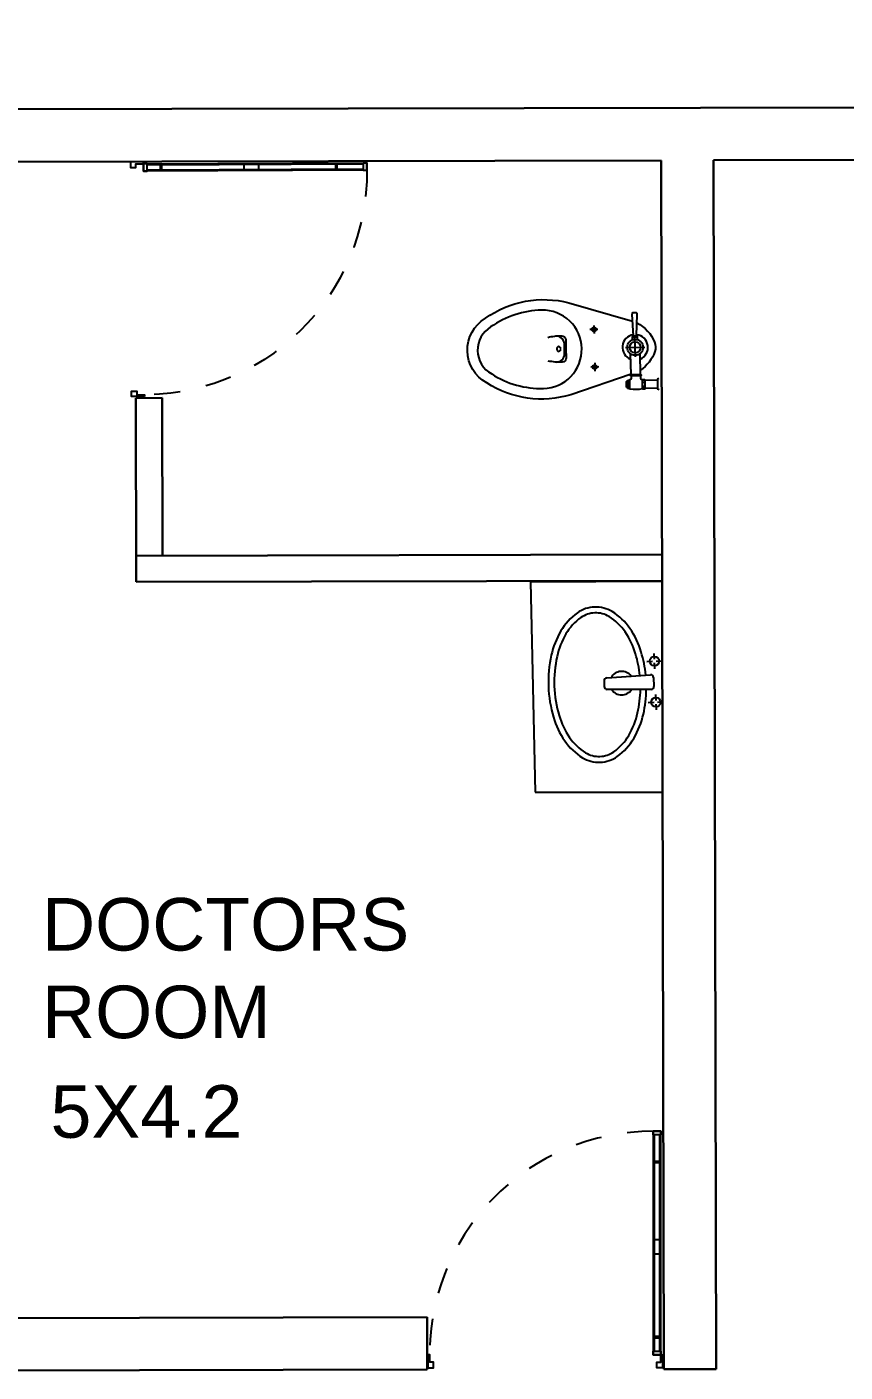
# Model space of a CAD drawing. Header units: metres. Extents: x 141303 to 146299, y 125960 to 127091.
# Drawn here: x 144893.96 to 144897.07, y 126062.85 to 126067.97 of the extents above; entities that cross this region are included whole.
import ezdxf

# ---------------------------------------------------------------- set-up
doc = ezdxf.new("R2010")
doc.units = ezdxf.units.M
doc.header["$MEASUREMENT"] = 0
doc.linetypes.add('C08_MUROS SERVICIOS$0$HIDDE100', pattern=[0.16, 0.1, -0.06])
for name, color, linetype in [('DIMENSION', 50, 'Continuous'), ('door', 12, 'Continuous'), ('FURNITURE', 6, 'Continuous')]:
    doc.layers.add(name, color=color, linetype=linetype)
doc.layers.add('LETTERING', color=50, linetype='Continuous', lineweight=30)
doc.layers.add('NVMI_WALL', color=7, linetype='Continuous', lineweight=30)
doc.layers.get('0').off()
doc.styles.get("Standard").update_dxf_attribs({"font": 'arial.ttf'})
doc.dimstyles.get("Standard").update_dxf_attribs({"dimtxt": 0.18, "dimasz": 0.18, "dimexe": 0.18, "dimexo": 0.0625, "dimgap": 0.09, "dimtad": 0, "dimtih": 1, "dimtoh": 1, "dimdec": 4, "dimzin": 0, "dimdsep": 46, "dimtxsty": 'Standard', "dimcen": 0.09, "dimadec": 0, "dimazin": 0, "dimtfac": 1, "dimtdec": 4, "dimtofl": 0, "dimtmove": 0, "dimatfit": 3, "dimfxl": 1, "dimtolj": 1, "dimtzin": 0, "dimarcsym": 0})

# ---------------------------------------------------------------- blocks, each defined once
blk = doc.blocks.new('C08_MUROS SERVICIOS$0$DOOR 1.20')
at = {"linetype": 'C08_MUROS SERVICIOS$0$HIDDE100'}
blk.add_lwpolyline([(187.5856, 86.3393, -0.424767), (188.7856, 87.5793)], format="xyb", dxfattribs=at)
at = {"linetype": 'ByBlock'}
blk.add_lwpolyline([(188.8256, 86.3793), (188.8256, 87.5793), (188.7856, 87.5793), (188.7856, 86.3793), (188.8256, 86.3793)], dxfattribs=at)
for points in [[(188.8256, 87.5593), (188.7856, 87.5593), (188.7856, 87.5793), (188.8256, 87.5793)], [(188.8206, 87.4097), (188.7906, 87.4097), (188.7906, 87.4193), (188.8206, 87.4193)], [(188.7956, 87.4193), (188.8156, 87.4193), (188.8156, 87.4097), (188.7956, 87.4097)], [(188.7906, 86.9989), (188.8206, 86.9989), (188.8206, 86.9189), (188.7906, 86.9189)], [(188.8206, 86.4693), (188.7906, 86.4693), (188.7906, 86.4789), (188.8206, 86.4789)], [(188.7956, 86.4789), (188.8156, 86.4789), (188.8156, 86.4693), (188.7956, 86.4693)], [(188.8256, 86.3793), (188.7856, 86.3793), (188.7856, 86.3993), (188.8256, 86.3993)]]:
    blk.add_lwpolyline(points, close=True)
blk.add_lwpolyline([(188.8206, 86.3993), (188.8206, 87.5593), (188.7906, 87.5593), (188.7906, 86.3993)], close=True, dxfattribs=at)
for points in [[(187.5756, 86.3793), (187.5756, 86.3093), (187.6056, 86.3093), (187.6056, 86.3393), (187.5856, 86.3393), (187.5856, 86.3793), (187.5756, 86.3793)], [(188.8356, 86.3793), (188.8356, 86.3093), (188.8056, 86.3093), (188.8056, 86.3393), (188.8256, 86.3393), (188.8256, 86.3793), (188.8356, 86.3793)]]:
    blk.add_lwpolyline(points)
blk = doc.blocks.new('LAVAMANOS A-03')
at = {"layer": 'FURNITURE'}
for p, q in [((-0.0923, -0.1092), (-0.1163, -0.1092)), ((-0.0851, -0.102), (-0.0851, -0.078)), ((-0.0539, -0.1092), (-0.0779, -0.1092)), ((0.0518, -0.1092), (0.0758, -0.1092)), ((0.083, -0.102), (0.083, -0.078)), ((0.0902, -0.1092), (0.1142, -0.1092)), ((-0.0851, -0.1404), (-0.0851, -0.1164)), ((-0.0234, -0.3056), (-0.03, -0.127)), ((-0.018, -0.115), (0.018, -0.115)), ((0.03, -0.127), (0.0234, -0.3056)), ((0.083, -0.1404), (0.083, -0.1164)), ((-0.0114, -0.3176), (0.0114, -0.3176))]:
    blk.add_line(p, q, dxfattribs=at)
for centre in [(-0.0851, -0.1092), (0.083, -0.1092)]:
    blk.add_circle(centre, 0.0192, dxfattribs=at)
for centre, radius, start, end in [((-0.036, -0.4983), 0.3477, 104.6225, 122.2055), ((0.0028, -0.6471), 0.5015, 93.6665, 104.6225), ((-0.018, -0.127), 0.012, 90, 180), ((0.018, -0.127), 0.012, 360, 90), ((0.0028, -0.6471), 0.5015, 75.3775, 86.9724), ((0.0416, -0.4983), 0.3477, 57.7945, 75.3775), ((-0.0952, -0.4043), 0.2366, 122.2055, 146.6703), ((-0.036, -0.4983), 0.3237, 104.6225, 122.2055), ((0.0028, -0.6471), 0.4775, 93.7445, 104.6225), ((0, -0.246), 0.048, 124.3259, 240.8236), ((0, -0.246), 0.048, 300.0921, 55.6741), ((0.0028, -0.6471), 0.4775, 75.3775, 86.9266), ((0.0416, -0.4983), 0.3237, 57.7945, 75.3775), ((0.1008, -0.4043), 0.2366, 33.3297, 57.7945), ((-0.185, -0.3453), 0.1292, 146.6703, 180), ((-0.0952, -0.4043), 0.2126, 122.2055, 146.6703), ((0.1008, -0.4043), 0.2126, 33.3297, 57.7945), ((0.1906, -0.3453), 0.1292, 0, 33.3297), ((-0.185, -0.3453), 0.1052, 146.6703, 180), ((-0.0114, -0.3056), 0.012, 180, 270), ((0.0114, -0.3056), 0.012, 270, 0), ((0.1906, -0.3453), 0.1052, 360, 33.3297), ((-0.185, -0.3453), 0.1292, 180, 213.3297), ((-0.185, -0.3453), 0.1052, 180, 213.3297), ((0.1906, -0.3453), 0.1052, 326.6703, 0), ((0.1906, -0.3453), 0.1292, 326.6703, 360), ((-0.0952, -0.2862), 0.2366, 213.3297, 237.7945), ((-0.0952, -0.2862), 0.2126, 213.3297, 237.7945), ((0.1008, -0.2862), 0.2126, 302.2055, 326.6703), ((0.1008, -0.2862), 0.2366, 302.2055, 326.6703), ((-0.036, -0.1923), 0.3477, 237.7945, 255.3775), ((-0.036, -0.1923), 0.3237, 237.7945, 255.3775), ((0.0416, -0.1923), 0.3237, 284.6225, 302.2055), ((0.0416, -0.1923), 0.3477, 284.6225, 302.2055), ((0.0028, -0.0434), 0.5015, 255.3775, 270), ((0.0028, -0.0434), 0.4775, 255.3775, 270), ((0.0028, -0.0434), 0.4775, 270, 284.6225), ((0.0028, -0.0434), 0.5015, 270, 284.6225)]:
    blk.add_arc(centre, radius, start, end, dxfattribs=at)
blk = doc.blocks.new('flux caroni')
for p, q in [((0, -0.1214), (0, -0.05)), ((0.1232, -0.0615), (0.1232, -0.0055)), ((0.1537, -0.0055), (0.1537, -0.0615)), ((-0.0372, -0.076), (-0.0372, -0.0961)), ((0.0357, -0.0857), (-0.0357, -0.0857)), ((0.1013, -0.068), (0.0239, -0.068)), ((0.1307, -0.0615), (0.1307, -0.0525)), ((0.1462, -0.0525), (0.1462, -0.0615)), ((0.1013, -0.1032), (0.024, -0.1032)), ((-0.085, -0.2377), (-0.055, -0.2377)), ((-0.07, -0.2227), (-0.07, -0.2527)), ((0.055, -0.2377), (0.085, -0.2377)), ((0.07, -0.2227), (0.07, -0.2527))]:
    blk.add_line(p, q)
for points in [[(0.118, 0), (0.1207, -0.0055), (0.1562, -0.0055), (0.1588, 0)], [(-0.0397, -0.076), (-0.0422, -0.0794), (-0.0422, -0.0919), (-0.0397, -0.0961)], [(-0.0281, -0.076), (-0.0397, -0.076), (-0.0397, -0.0961), (-0.0279, -0.0961)]]:
    blk.add_lwpolyline(points)
for points in [[(-0.0905, -0.0771, -0.184776), (-0.0173, -0.0131, -0.178359), (0.0173, -0.0131, -0.164856), (0.0852, -0.068)], [(0.1, -0.1032), (0.1712, -0.3289, -0.220845), (0.1204, -0.6412, -0.267949), (0, -0.7107, -0.267949), (-0.1204, -0.6412, -0.220845), (-0.1712, -0.3289), (-0.0971, -0.0941, -0.200507)], [(-0.0422, -0.0794), (-0.1234, -0.0754, 0.428639), (-0.1287, -0.0804), (-0.1287, -0.0853), (-0.1287, -0.0901, 0.42603), (-0.1235, -0.0951), (-0.0422, -0.0919)], [(0.1063, -0.1032), (0.1147, -0.1032, -0.39071), (0.1207, -0.1087, 0.39071), (0.1217, -0.1096), (0.1532, -0.1096, 0.368077), (0.1542, -0.1088, 0.077411), (0.1545, -0.0615)], [(0.1063, -0.068), (0.1147, -0.068, 0.331964), (0.1217, -0.0615)], [(0.1217, -0.1096), (0.1217, -0.1111, 0.414214), (0.1227, -0.1121), (0.1522, -0.1121, 0.414214), (0.1532, -0.1111), (0.1532, -0.1096)], [(0.1522, -0.1121), (0.1522, -0.1161, -0.414214), (0.1512, -0.1171), (0.1237, -0.1171, -0.414214), (0.1227, -0.1161), (0.1227, -0.1121)], [(0.1485, -0.1171), (0.1485, -0.1199, -0.414214), (0.1475, -0.1209), (0.1374, -0.1209), (0.1274, -0.1209, -0.414214), (0.1264, -0.1199), (0.1264, -0.1171)], [(-0.0442, -0.4107, -0.060428), (-0.049, -0.3582, -0.405477), (-0.034, -0.3437), (0, -0.3437), (0.034, -0.3437, -0.405477), (0.049, -0.3582, -0.060428), (0.0442, -0.4107)], [(0.0484, -0.3815, 0.43678), (0.0185, -0.3492), (0, -0.3492), (-0.0185, -0.3492, 0.43678), (-0.0484, -0.3815)], [(0.004, -0.3612), (0.004, -0.3638, 0.310791), (0.0056, -0.3661, -0.034503), (0.0071, -0.3668, -0.106031), (0.0094, -0.3688, -0.162613), (0.01, -0.3707, -0.162613), (0.0094, -0.3726, -0.106031), (0.0071, -0.3746, -0.069899), (0.004, -0.3757, -0.056135), (0, -0.3762, -0.056135), (-0.004, -0.3757, -0.069899), (-0.0071, -0.3746, -0.106031), (-0.0094, -0.3726, -0.162613), (-0.01, -0.3707, -0.162613), (-0.0094, -0.3688, -0.106031), (-0.0071, -0.3668, -0.034503), (-0.0056, -0.3661, 0.310791), (-0.004, -0.3638), (-0.004, -0.3612)]]:
    blk.add_lwpolyline(points, format="xyb")
for points in [[(0.1038, -0.1057), (0.1037, -0.1057, -0.414214), (0.1013, -0.1033), (0.1013, -0.068, -0.414214), (0.1038, -0.0655), (0.1039, -0.0655, -0.414214), (0.1063, -0.0679), (0.1063, -0.1032, -0.414214)], [(0, -0.6727, 0.267949), (0.0875, -0.6222, 0.149412), (0.146, -0.4307, 0.414214), (0, -0.2847, 0.414214), (-0.146, -0.4307, 0.149412), (-0.0875, -0.6222, 0.267949)]]:
    blk.add_lwpolyline(points, format="xyb", close=True)
blk.add_lwpolyline([(0.1552, -0.0615), (0.1217, -0.0615), (0.1207, -0.0605), (0.1207, -0.0535), (0.1217, -0.0525), (0.1552, -0.0525), (0.1562, -0.0535), (0.1562, -0.0605)], close=True)
for centre, radius in [((0, -0.0857), 0.0297), ((0, -0.0857), 0.0204), ((-0.07, -0.2377), 0.008), ((0.07, -0.2377), 0.008)]:
    blk.add_circle(centre, radius)
for start, end in [(21.9459, 172.1193), (187.7161, 338.3331)]:
    blk.add_arc((0, -0.0857), 0.0474, start, end)
blk = doc.blocks.new('*D93')
at = {"layer": 'Defpoints', "color": 0, "transparency": 16777216}
for p in [(144891.1699, 126068.884), (144891.1725, 126067.6531), (144905.5725, 126067.6842)]:
    blk.add_point(p, dxfattribs=at)
at = {"layer": 'DIMENSION', "color": 0, "lineweight": -2, "transparency": 16777216}
for p, q in [((144905.5724, 126067.7467), (144905.5694, 126069.0952)), ((144891.1724, 126067.7156), (144891.1695, 126069.064)), ((144891.3499, 126068.8844), (144897.8451, 126068.8985)), ((144905.3898, 126068.9148), (144898.8946, 126068.9007))]:
    blk.add_line(p, q, dxfattribs=at)
at = {"layer": 'DIMENSION', "color": 0, "transparency": 16777216}
for points in [[(144905.3898, 126068.9448), (144905.3899, 126068.8848), (144905.5698, 126068.9152)], [(144891.3498, 126068.9144), (144891.3499, 126068.8544), (144891.1699, 126068.884)]]:
    blk.add_solid(points, dxfattribs=at)
at = {"layer": 'DIMENSION', "color": 0, "transparency": 16777216, "insert": (144898.3698, 126068.8996), "char_height": 0.18, "attachment_point": 5}
blk.add_mtext('\\A1;14.4000', dxfattribs=at)

msp = doc.modelspace()

# ---------------------------------------------------------------- linework, layer by layer
at = {"layer": 'FURNITURE'}
for p, q in [((144895.87635, 126065.86031), (144896.37464, 126065.86267)), ((144895.87635, 126065.86031), (144895.89364, 126065.06049)), ((144895.89364, 126065.06049), (144896.37815, 126065.06049))]:
    msp.add_line(p, q, dxfattribs=at)
at = {"layer": 'NVMI_WALL'}
for p, q in [((144891.17253, 126067.65305), (144905.57249, 126067.68421)), ((144891.17253, 126067.65305), (144905.57249, 126067.68421)), ((144891.37296, 126067.45349), (144896.37295, 126067.46431)), ((144896.3829, 126062.86432), (144896.37295, 126067.46431)), ((144896.57295, 126067.46474), (144900.77294, 126067.47383)), ((144896.5829, 126062.86475), (144896.57295, 126067.46474)), ((144894.3749, 126066.55998), (144894.4749, 126066.5602)), ((144894.37641, 126065.85998), (144894.3749, 126066.55998)), ((144894.4762, 126065.9602), (144894.4749, 126066.5602)), ((144894.3762, 126065.95998), (144896.37619, 126065.96431)), ((144894.37641, 126065.85998), (144896.37641, 126065.86431)), ((144891.38248, 126063.0535), (144895.48247, 126063.06237)), ((144895.4829, 126062.86237), (144895.48247, 126063.06237)), ((144891.18291, 126062.85307), (144895.4829, 126062.86237)), ((144896.3829, 126062.86432), (144896.5829, 126062.86475))]:
    msp.add_line(p, q, dxfattribs=at)

# ---------------------------------------------------------------- block references
at = {"layer": 'door'}
for p, xscale, yscale, zscale, rotation in [((144833.7648, 125933.33439), -0.7088458887546228, 0.7088458887546228, 0.7088458887546228, 270.2527629793093), ((144762.52469, 126001.68644), 0.708845888754623, 0.708845888754623, 0.708845888754623, 0.001267146919218313)]:
    msp.add_blockref('C08_MUROS SERVICIOS$0$DOOR 1.20', p, dxfattribs=dict(at, xscale=xscale, yscale=yscale, zscale=zscale, rotation=rotation))
at = {"layer": 'FURNITURE', "extrusion": (-5.61427e-24, 2.429e-23, -1), "xscale": -1.021510850963692, "yscale": 1.021510850963692, "zscale": 1.021510850963692, "rotation": 88.76010615286492}
msp.add_blockref('flux caroni', (-144896.36199, 126066.75472), dxfattribs=at)
at = {"layer": 'FURNITURE', "lineweight": 0, "extrusion": (9.35362e-24, 2.31094e-23, -1), "xscale": -0.9327357440957137, "yscale": 0.9327357440957135, "zscale": 0.932735744095713, "rotation": 87.97839925729892}
msp.add_blockref('LAVAMANOS A-03', (-144896.45227, 126065.48309), dxfattribs=at)

# ---------------------------------------------------------------- texts
at = {"layer": 'LETTERING', "char_height": 0.2, "attachment_point": 1}
for s, width, insert in [('DOCTORS \\PROOM', 1.3252699, (144894.01799, 126064.65725)), ('5X4.2', 1.7827918, (144894.04995, 126063.94479))]:
    msp.add_mtext_dynamic_manual_height_columns(s, width=width, gutter_width=1, heights=[0], dxfattribs=dict(at, insert=insert))

# ---------------------------------------------------------------- dimensions: what is measured, and where the dimension line sits
at = {"layer": 'DIMENSION'}
dim = msp.add_aligned_dim(p1=(144905.57249, 126067.68421), p2=(144891.17253, 126067.65305), distance=-1.23097, dimstyle='Standard', dxfattribs=at)
dim.commit()
dim.dimension.update_dxf_attribs({"geometry": '*D93', "text_midpoint": (144898.36985, 126068.8996)})

doc.saveas('drawing.dxf')
